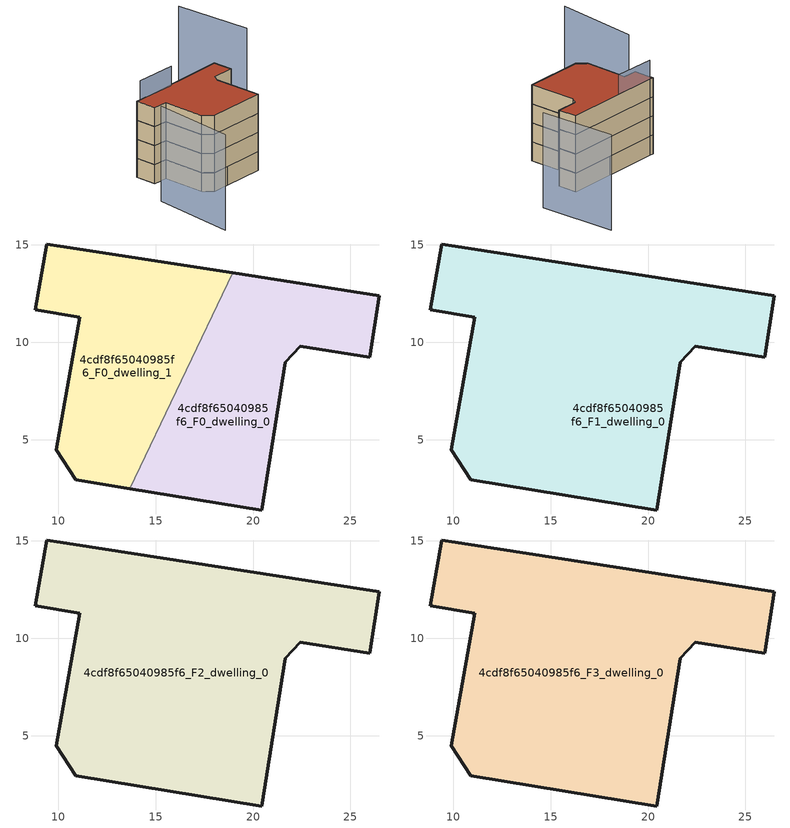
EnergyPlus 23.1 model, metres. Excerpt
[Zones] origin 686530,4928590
4cdf8f65040985f6_F0_dwelling_0
 floor ground (EU_floor_Construction): 20.44,1.39 21.66,8.96 22.41,9.8 25.99,9.24 26.48,12.38 18.95,13.55 13.69,2.49 z0
 wall outside (EU_wall_Construction): 18.95,13.55 26.48,12.38 25.99,9.24 22.41,9.8 21.66,8.96 20.44,1.39 13.69,2.49 z0:3
 wall to 4cdf8f65040985f6_F0_dwelling_1 (EU_wall_Construction): 13.69,2.49 18.95,13.55 z0:3
4cdf8f65040985f6_F0_dwelling_1
 floor ground (EU_floor_Construction): 13.69,2.49 18.95,13.55 10.1,14.93 9.41,15.04 8.82,11.67 11.1,11.27 9.9,4.49 10.91,2.94 z0
 wall outside (EU_wall_Construction): 13.69,2.49 10.91,2.94 9.9,4.49 11.1,11.27 8.82,11.67 9.41,15.04 10.1,14.93 18.95,13.55 z0:3
4cdf8f65040985f6_F1_dwelling_0
 floor to 4cdf8f65040985f6_F0_dwelling_0 (EU_floor_Construction): 20.44,1.39 21.66,8.96 22.41,9.8 25.99,9.24 26.48,12.38 18.95,13.55 13.69,2.49 z3
 floor to 4cdf8f65040985f6_F0_dwelling_1 (EU_floor_Construction): 13.69,2.49 18.95,13.55 10.1,14.93 9.41,15.04 8.82,11.67 11.1,11.27 9.9,4.49 10.91,2.94 z3
 wall outside (EU_wall_Construction): 26.48,12.38 25.99,9.24 22.41,9.8 21.66,8.96 20.44,1.39 10.91,2.94 9.9,4.49 11.1,11.27 8.82,11.67 9.41,15.04 10.1,14.93 26.48,12.38 z3:6
4cdf8f65040985f6_F2_dwelling_0
 floor to 4cdf8f65040985f6_F1_dwelling_0 (EU_floor_Construction): 20.44,1.39 21.66,8.96 22.41,9.8 25.99,9.24 26.48,12.38 10.1,14.93 9.41,15.04 8.82,11.67 11.1,11.27 9.9,4.49 10.91,2.94 z6
 wall outside (EU_wall_Construction): 26.48,12.38 25.99,9.24 22.41,9.8 21.66,8.96 20.44,1.39 10.91,2.94 9.9,4.49 11.1,11.27 8.82,11.67 9.41,15.04 10.1,14.93 26.48,12.38 z6:9
4cdf8f65040985f6_F3_dwelling_0
 floor to 4cdf8f65040985f6_F2_dwelling_0 (EU_floor_Construction): 20.44,1.39 21.66,8.96 22.41,9.8 25.99,9.24 26.48,12.38 10.1,14.93 9.41,15.04 8.82,11.67 11.1,11.27 9.9,4.49 10.91,2.94 z9
 wall outside (EU_wall_Construction): 26.48,12.38 25.99,9.24 22.41,9.8 21.66,8.96 20.44,1.39 10.91,2.94 9.9,4.49 11.1,11.27 8.82,11.67 9.41,15.04 10.1,14.93 26.48,12.38 z9:12
 roof outside (EU_roof_Construction): 26.48,12.38 25.99,9.24 22.41,9.8 21.66,8.96 20.44,1.39 10.91,2.94 9.9,4.49 11.1,11.27 8.82,11.67 9.41,15.04 10.1,14.93 z12
shading: 4.09,7.75 0.26,-5.26 / 33.63,11.18 35.18,23.48 / 16.68,13.67 10.1,14.93 z0:15
[Building]
EU S2 Campaign: North Axis=0; Terrain=City; Solar Distribution=FullExterior
[Site:Location]
Bologna: Latitude=44.5; Longitude=11.25; Time Zone=1; Elevation=37
[SizingPeriod:WeatherFileDays]
AnnualSizingPeriod: Begin Month=1; Begin Day of Month=1; End Month=12; End Day of Month=31; Day of Week for Start Day=Monday; Use Weather File Daylight Saving Period=No; Use Weather File Rain and Snow Indicators=No
[MATERIAL]
EU_InternalMass_Material: Roughness=MediumRough; Thickness=0.1; Conductivity=1; Density=1800; Specific Heat=900; Thermal Absorptance=0.9; Solar Absorptance=0.7; Visible Absorptance=0.7
[MATERIAL:NOMASS] Roughness=MediumRough; Thermal Absorptance=0.9; Solar Absorptance=0.7; Visible Absorptance=0.7
Name | Thermal Resistance
EU_wall_NoMass | 0.937881
EU_roof_NoMass | 0.548572
EU_floor_NoMass | 0.71348
[CONSTRUCTION]
EU_wall_Construction: EU_wall_NoMass
EU_roof_Construction: EU_roof_NoMass
EU_floor_Construction: EU_floor_NoMass
EU_InternalMass_Construction: EU_InternalMass_Material
[ZONE] Type=1; Multiplier=1; Ceiling Height=autocalculate; Floor Area=autocalculate; Part of Total Floor Area=Yes
Name | Volume
4cdf8f65040985f6_F0_dwelling_0 | 222.119
4cdf8f65040985f6_F1_dwelling_0 | 444.234
4cdf8f65040985f6_F2_dwelling_0; 4cdf8f65040985f6_F3_dwelling_0 | 444.243
4cdf8f65040985f6_F0_dwelling_1 | 222.116
[INTERNALMASS] Construction=EU_InternalMass_Construction
Name | Zone or ZoneList | Surface Area
4cdf8f65040985f6_F0_dwelling_0_EU_InternalMass | 4cdf8f65040985f6_F0_dwelling_0 | 74.0406
4cdf8f65040985f6_F0_dwelling_1_EU_InternalMass | 4cdf8f65040985f6_F0_dwelling_1 | 74.0379
4cdf8f65040985f6_F1_dwelling_0_EU_InternalMass | 4cdf8f65040985f6_F1_dwelling_0 | 148.081
4cdf8f65040985f6_F2_dwelling_0_EU_InternalMass | 4cdf8f65040985f6_F2_dwelling_0 | 148.081
4cdf8f65040985f6_F3_dwelling_0_EU_InternalMass | 4cdf8f65040985f6_F3_dwelling_0 | 148.081
[OTHEREQUIPMENT] Fuel Type=Electricity; Design Level Calculation Method=Watts/Area; Power per Zone Floor Area=1; Fraction Latent=0; Fraction Radiant=0; Fraction Lost=0; Carbon Dioxide Generation Rate=0; EndUse Subcategory=EU_Step8_InternalGains
Name | Zone or ZoneList or Space or SpaceList | Schedule
EU_Step8_InternalGain_4cdf8f65040985f6_F0_dwelling_0_f000 | 4cdf8f65040985f6_F0_dwelling_0 | EU_Step8_GainSchedule_4cdf8f65040985f6_F0_dwelling_0_f000
EU_Step8_InternalGain_4cdf8f65040985f6_F0_dwelling_1_f000 | 4cdf8f65040985f6_F0_dwelling_1 | EU_Step8_GainSchedule_4cdf8f65040985f6_F0_dwelling_1_f000
EU_Step8_InternalGain_4cdf8f65040985f6_F1_dwelling_0_f000 | 4cdf8f65040985f6_F1_dwelling_0 | EU_Step8_GainSchedule_4cdf8f65040985f6_F1_dwelling_0_f000
EU_Step8_InternalGain_4cdf8f65040985f6_F2_dwelling_0_f000 | 4cdf8f65040985f6_F2_dwelling_0 | EU_Step8_GainSchedule_4cdf8f65040985f6_F2_dwelling_0_f000
EU_Step8_InternalGain_4cdf8f65040985f6_F3_dwelling_0_f000 | 4cdf8f65040985f6_F3_dwelling_0 | EU_Step8_GainSchedule_4cdf8f65040985f6_F3_dwelling_0_f000
[ZONEVENTILATION:DESIGNFLOWRATE] Schedule=EU_AlwaysOn; Design Flow Rate Calculation Method=AirChanges/Hour; Air Changes per Hour=0.687892; Ventilation Type=Natural; Fan Pressure Rise=0; Fan Total Efficiency=1; Constant Term Coefficient=1; Temperature Term Coefficient=0; Velocity Term Coefficient=0; Velocity Squared Term Coefficient=0; Minimum Indoor Temperature=-100; Maximum Indoor Temperature=100; Delta Temperature=-100; Minimum Outdoor Temperature=-100; Maximum Outdoor Temperature=100; Maximum Wind Speed=40
Name | Zone or ZoneList or Space or SpaceList
EU_ConstantAir_4cdf8f65040985f6_F0_dwelling_0 | 4cdf8f65040985f6_F0_dwelling_0
EU_ConstantAir_4cdf8f65040985f6_F0_dwelling_1 | 4cdf8f65040985f6_F0_dwelling_1
EU_ConstantAir_4cdf8f65040985f6_F1_dwelling_0 | 4cdf8f65040985f6_F1_dwelling_0
EU_ConstantAir_4cdf8f65040985f6_F2_dwelling_0 | 4cdf8f65040985f6_F2_dwelling_0
EU_ConstantAir_4cdf8f65040985f6_F3_dwelling_0 | 4cdf8f65040985f6_F3_dwelling_0
[HVACTEMPLATE:THERMOSTAT] Constant Heating Setpoint=20; Constant Cooling Setpoint=50
EU_HeatOnly_4cdf8f65040985f6_F0_dwelling_0; EU_HeatOnly_4cdf8f65040985f6_F0_dwelling_1; EU_HeatOnly_4cdf8f65040985f6_F1_dwelling_0; EU_HeatOnly_4cdf8f65040985f6_F2_dwelling_0; EU_HeatOnly_4cdf8f65040985f6_F3_dwelling_0
[HVACTEMPLATE:ZONE:IDEALLOADSAIRSYSTEM] System Availability Schedule=EU_AlwaysOn; Maximum Heating Supply Air Temperature=50; Minimum Cooling Supply Air Temperature=13; Maximum Heating Supply Air Humidity Ratio=0.0156; Minimum Cooling Supply Air Humidity Ratio=0.0077; Heating Limit=NoLimit; Cooling Limit=NoLimit; Heating Availability Schedule=EU_AlwaysOn; Cooling Availability Schedule=EU_CoolingOff; Dehumidification Control Type=ConstantSensibleHeatRatio; Cooling Sensible Heat Ratio=0.7; Dehumidification Setpoint=60; Humidification Control Type=None; Humidification Setpoint=30; Outdoor Air Method=None; Outdoor Air Flow Rate per Person=0.00944; Outdoor Air Flow Rate per Zone Floor Area=0; Outdoor Air Flow Rate per Zone=0; Demand Controlled Ventilation Type=None; Outdoor Air Economizer Type=NoEconomizer; Heat Recovery Type=None; Sensible Heat Recovery Effectiveness=0.7; Latent Heat Recovery Effectiveness=0.65
Name | Template Thermostat
4cdf8f65040985f6_F0_dwelling_0 | EU_HeatOnly_4cdf8f65040985f6_F0_dwelling_0
4cdf8f65040985f6_F0_dwelling_1 | EU_HeatOnly_4cdf8f65040985f6_F0_dwelling_1
4cdf8f65040985f6_F1_dwelling_0 | EU_HeatOnly_4cdf8f65040985f6_F1_dwelling_0
4cdf8f65040985f6_F2_dwelling_0 | EU_HeatOnly_4cdf8f65040985f6_F2_dwelling_0
4cdf8f65040985f6_F3_dwelling_0 | EU_HeatOnly_4cdf8f65040985f6_F3_dwelling_0
[SIZING:ZONE] Zone Cooling Design Supply Air Temperature Input Method=SupplyAirTemperature; Zone Cooling Design Supply Air Temperature=13; Zone Heating Design Supply Air Temperature Input Method=SupplyAirTemperature; Zone Heating Design Supply Air Temperature=50; Zone Cooling Design Supply Air Humidity Ratio=0.008; Zone Heating Design Supply Air Humidity Ratio=0.008; Cooling Design Air Flow Method=DesignDay; Cooling Design Air Flow Rate=0; Cooling Minimum Air Flow per Zone Floor Area=0.000762; Cooling Minimum Air Flow=0; Cooling Minimum Air Flow Fraction=0.2; Heating Design Air Flow Method=DesignDay; Heating Design Air Flow Rate=0; Heating Maximum Air Flow per Zone Floor Area=0.002032; Heating Maximum Air Flow=0.141576; Heating Maximum Air Flow Fraction=0.3; Account for Dedicated Outdoor Air System=No; Dedicated Outdoor Air System Control Strategy=NeutralSupplyAir; Dedicated Outdoor Air Low Setpoint Temperature for Design=autosize; Dedicated Outdoor Air High Setpoint Temperature for Design=autosize; Zone Load Sizing Method=Sensible Load Only No Latent Load; Zone Latent Cooling Design Supply Air Humidity Ratio Input Method=HumidityRatioDifference; Zone Cooling Design Supply Air Humidity Ratio Difference=0.005; Zone Latent Heating Design Supply Air Humidity Ratio Input Method=HumidityRatioDifference; Zone Humidification Design Supply Air Humidity Ratio Difference=0.005
4cdf8f65040985f6_F0_dwelling_0; 4cdf8f65040985f6_F0_dwelling_1; 4cdf8f65040985f6_F1_dwelling_0; 4cdf8f65040985f6_F2_dwelling_0; 4cdf8f65040985f6_F3_dwelling_0
[SCHEDULE:CONSTANT]
Name | Hourly Value
EU_AlwaysOn | 1
EU_CoolingOff | 0
[SCHEDULE:FILE] Column Number=1; Rows to Skip at Top=0; Number of Hours of Data=8760; Column Separator=Comma; Interpolate to Timestep=No; Minutes per Item=60; Adjust Schedule for Daylight Savings=Yes
Name | File
EU_Step8_GainSchedule_4cdf8f65040985f6_F0_dwelling_0_f000 | ../../schedules/4cdf8f65040985f6/4cdf8f65040985f6_F0_dwelling_0_f000_gain.csv
EU_Step8_GainSchedule_4cdf8f65040985f6_F0_dwelling_1_f000 | ../../schedules/4cdf8f65040985f6/4cdf8f65040985f6_F0_dwelling_1_f000_gain.csv
EU_Step8_GainSchedule_4cdf8f65040985f6_F1_dwelling_0_f000 | ../../schedules/4cdf8f65040985f6/4cdf8f65040985f6_F1_dwelling_0_f000_gain.csv
EU_Step8_GainSchedule_4cdf8f65040985f6_F2_dwelling_0_f000 | ../../schedules/4cdf8f65040985f6/4cdf8f65040985f6_F2_dwelling_0_f000_gain.csv
EU_Step8_GainSchedule_4cdf8f65040985f6_F3_dwelling_0_f000 | ../../schedules/4cdf8f65040985f6/4cdf8f65040985f6_F3_dwelling_0_f000_gain.csv
